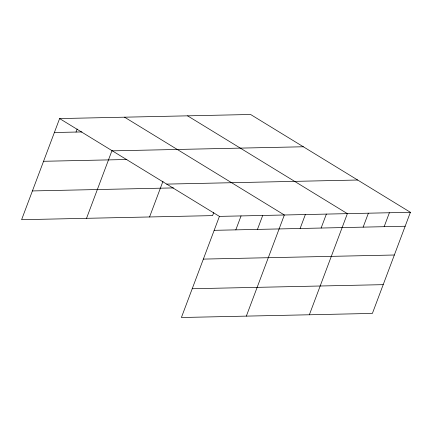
<?xml version="1.0" encoding="UTF-8"?>
<svg xmlns="http://www.w3.org/2000/svg" width="432" height="432" viewBox="0 0 432 432"><rect width="100%" height="100%" fill="white"/><g stroke="black" fill="none" stroke-linecap="round" stroke-linejoin="round"><path stroke-width="0.65" d="M410.4 212.296L219.413 216.383L181.402 317.509L372.389 313.427L410.4 212.296L250.598 114.491L59.611 118.573L21.6 219.704L212.587 215.617L213.764 212.49M76.016 132.052L77.155 129.022M86.535 218.311L112.018 150.514M149.564 216.967L162.983 181.256M235.818 229.862L241.056 215.919M257.461 229.397L262.705 215.46M246.337 316.121L284.348 214.996L124.546 117.185M300.116 228.485L305.354 214.547M321.127 228.037L326.365 214.094M309.361 314.771L347.371 213.646L187.574 115.835M363.145 227.14L368.383 213.197M384.151 226.687L389.389 212.749M54.373 132.516L81.918 131.927M112.347 150.854L303.334 146.767M43.556 161.287L126.873 159.505M166.676 184.108L357.664 180.02M32.416 190.933L173.507 187.909M214.169 230.326L405.162 226.238M203.359 259.097L394.346 255.01M192.213 288.738L383.206 284.656M59.611 118.573L219.413 216.383"/></g></svg>
